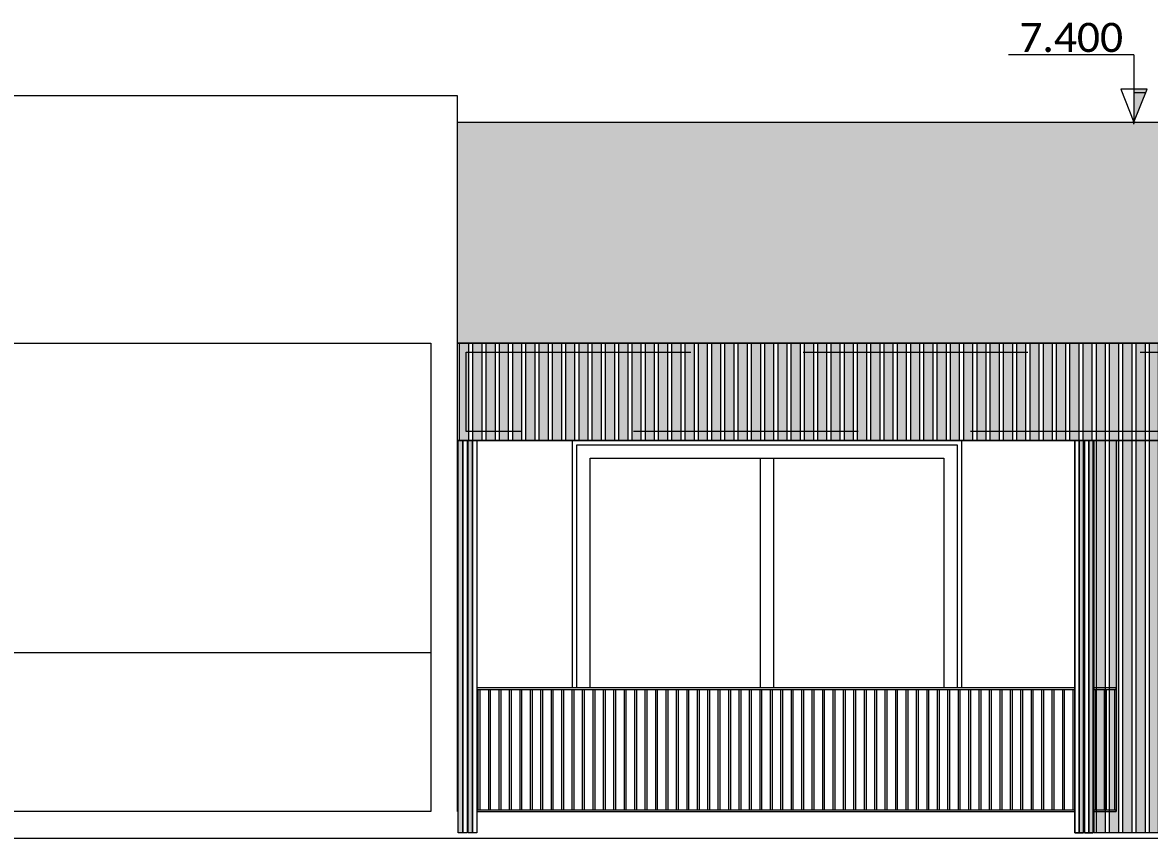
# Model space of a CAD drawing. Header units: metres. Extents: x -197 to 1099, y -24 to 14.
# Drawn here: x 736.39 to 742.76, y 3.36 to 7.96 of the extents above; entities that cross this region are included whole.
import ezdxf
from ezdxf.enums import TextEntityAlignment as Align

# ---------------------------------------------------------------- set-up
doc = ezdxf.new("R2010")
doc.units = ezdxf.units.M
doc.header["$LTSCALE"] = 0.001
doc.header["$PDMODE"] = 34
doc.header["$PDSIZE"] = 0.01
doc.linetypes.add('HIDDENX2', pattern=[19.05, 12.7, -6.35])
doc.layers.get('0').update_dxf_attribs({"lineweight": 13, "true_color": 0x000000})
for name, color, linetype, lineweight, true_color in [('Jach-Anotaciones-CalidaddeLínea  0.13', 7, 'Continuous', 13, 0x000000), ('Jach-Anotaciones-CalidaddeLínea 0.09', 7, 'Continuous', 9, 0x000000), ('Jach-Anotaciones-CalidaddeLínea 0.18', 7, 'Continuous', 18, 0x000000), ('Jach-Anotaciones-Hatch-Lum40%', 7, 'Continuous', 13, 0x999999), ('Jach-Anotaciones-Hatch-Lum50%', 9, 'Continuous', 13, 0x808080), ('JACH-Anotaciones-Textos-Lum75% @ 0.075', 7, 'Continuous', 13, 0x404040), ('JACH-Arq-Lineas-Proyeccion', 250, 'HIDDENX2', 13, 0x333333), ('JACH-Arq-Muros03Bajos', 7, 'Continuous', 13, 0x404040), ('JACH-Arq-Ventanas-BajasyPisoTecho', 7, 'Continuous', 13, 0x404040)]:
    doc.layers.add(name, color=color, linetype=linetype, lineweight=lineweight, true_color=true_color)
doc.styles.add('02a-Calibri-JACH(1.8mm)', font='calibri.ttf', dxfattribs={"height": 2.2})

# ---------------------------------------------------------------- blocks, each defined once
blk = doc.blocks.new('A$Cb2f9599b')
at = {"lineweight": 0, "ltscale": 100}
blk.add_wipeout([(-0.0845, 2.091), (-0.0595, 2.091), (-0.0595, -0.129), (-0.0845, -0.129)], dxfattribs=at)
blk.add_wipeout([(-0.1095, 2.091), (-0.0845, 2.091), (-0.0845, -0.129), (-0.1095, -0.129)], dxfattribs=at)
at = {"layer": 'Jach-Anotaciones-Hatch-Lum40%', "lineweight": 0, "ltscale": 100}
h = blk.add_hatch(color=256, dxfattribs=at)
h.dxf.hatch_style = 1
h.paths.add_polyline_path([(-0.1095, 2.091), (-0.0845, 2.091), (-0.0845, -0.129), (-0.1095, -0.129)])
at = {"layer": 'Jach-Anotaciones-CalidaddeLínea 0.09', "lineweight": 0, "ltscale": 100}
for points in [[(-0.1095, 2.091), (-0.0845, 2.091), (-0.0845, -0.129), (-0.1095, -0.129)], [(-0.0845, 2.091), (-0.0595, 2.091), (-0.0595, -0.129), (-0.0845, -0.129)]]:
    blk.add_lwpolyline(points, close=True, dxfattribs=at)
blk = doc.blocks.new('A$Cbd59a7a6')
at = {"layer": 'Jach-Anotaciones-Hatch-Lum40%', "lineweight": 0, "ltscale": 100}
h = blk.add_hatch(color=256, dxfattribs=at)
h.dxf.hatch_style = 1
h.paths.add_polyline_path([(3.6125, -0.55), (3.6625, -0.55), (3.6625, -2.77), (3.6125, -2.77)])
h = blk.add_hatch(color=256, dxfattribs=at)
h.dxf.hatch_style = 1
h.paths.add_polyline_path([(3.6875, -0.55), (3.7375, -0.55), (3.7375, -2.77), (3.6875, -2.77)])
h = blk.add_hatch(color=256, dxfattribs=at)
h.dxf.hatch_style = 1
h.paths.add_polyline_path([(3.7625, -0.55), (3.8125, -0.55), (3.8125, -2.77), (3.7625, -2.77)])
h = blk.add_hatch(color=256, dxfattribs=at)
h.dxf.hatch_style = 1
h.paths.add_polyline_path([(3.8375, -0.55), (3.8875, -0.55), (3.8875, -2.77), (3.8375, -2.77)])
h = blk.add_hatch(color=256, dxfattribs=at)
h.dxf.hatch_style = 1
h.paths.add_polyline_path([(3.9125, -0.55), (3.9625, -0.55), (3.9625, -2.77), (3.9125, -2.77)])
h = blk.add_hatch(color=256, dxfattribs=at)
h.dxf.hatch_style = 1
h.paths.add_polyline_path([(3.9875, -0.55), (4.0375, -0.55), (4.0375, -2.77), (3.9875, -2.77)])
at = {"layer": 'Jach-Anotaciones-CalidaddeLínea 0.09', "lineweight": 0, "ltscale": 100}
for points in [[(3.6125, -0.55), (3.6625, -0.55), (3.6625, -2.77), (3.6125, -2.77)], [(3.6875, -0.55), (3.7375, -0.55), (3.7375, -2.77), (3.6875, -2.77)], [(3.7625, -0.55), (3.8125, -0.55), (3.8125, -2.77), (3.7625, -2.77)], [(3.8375, -0.55), (3.8875, -0.55), (3.8875, -2.77), (3.8375, -2.77)], [(3.9125, -0.55), (3.9625, -0.55), (3.9625, -2.77), (3.9125, -2.77)], [(3.9875, -0.55), (4.0375, -0.55), (4.0375, -2.77), (3.9875, -2.77)]]:
    blk.add_lwpolyline(points, close=True, dxfattribs=at)
at = {"layer": 'Jach-Anotaciones-CalidaddeLínea 0.18', "lineweight": 0, "ltscale": 100}
blk.add_lwpolyline([(3.6, -0.55), (4.05, -0.55), (4.05, -2.77), (3.6, -2.77)], close=True, dxfattribs=at)
blk = doc.blocks.new('A$C598ee789')
at = {"layer": 'Jach-Anotaciones-Hatch-Lum40%', "lineweight": 0, "ltscale": 100}
h = blk.add_hatch(color=256, dxfattribs=at)
h.dxf.hatch_style = 1
h.paths.add_polyline_path([(-15.4875, -2), (-15.4375, -2), (-15.4375, -2.55), (-15.4875, -2.55)])
h = blk.add_hatch(color=256, dxfattribs=at)
h.dxf.hatch_style = 1
h.paths.add_polyline_path([(-15.4125, -2), (-15.3625, -2), (-15.3625, -2.55), (-15.4125, -2.55)])
h = blk.add_hatch(color=256, dxfattribs=at)
h.dxf.hatch_style = 1
h.paths.add_polyline_path([(-15.3375, -2), (-15.2875, -2), (-15.2875, -2.55), (-15.3375, -2.55)])
h = blk.add_hatch(color=256, dxfattribs=at)
h.dxf.hatch_style = 1
h.paths.add_polyline_path([(-15.2625, -2), (-15.2125, -2), (-15.2125, -2.55), (-15.2625, -2.55)])
h = blk.add_hatch(color=256, dxfattribs=at)
h.dxf.hatch_style = 1
h.paths.add_polyline_path([(-15.1875, -2), (-15.1375, -2), (-15.1375, -2.55), (-15.1875, -2.55)])
h = blk.add_hatch(color=256, dxfattribs=at)
h.dxf.hatch_style = 1
h.paths.add_polyline_path([(-15.1125, -2), (-15.0625, -2), (-15.0625, -2.55), (-15.1125, -2.55)])
h = blk.add_hatch(color=256, dxfattribs=at)
h.dxf.hatch_style = 1
h.paths.add_polyline_path([(-15.0375, -2), (-14.9875, -2), (-14.9875, -2.55), (-15.0375, -2.55)])
h = blk.add_hatch(color=256, dxfattribs=at)
h.dxf.hatch_style = 1
h.paths.add_polyline_path([(-14.9625, -2), (-14.9125, -2), (-14.9125, -2.55), (-14.9625, -2.55)])
h = blk.add_hatch(color=256, dxfattribs=at)
h.dxf.hatch_style = 1
h.paths.add_polyline_path([(-14.8875, -2), (-14.8375, -2), (-14.8375, -2.55), (-14.8875, -2.55)])
h = blk.add_hatch(color=256, dxfattribs=at)
h.dxf.hatch_style = 1
h.paths.add_polyline_path([(-14.8125, -2), (-14.7625, -2), (-14.7625, -2.55), (-14.8125, -2.55)])
h = blk.add_hatch(color=256, dxfattribs=at)
h.dxf.hatch_style = 1
h.paths.add_polyline_path([(-14.7375, -2), (-14.6875, -2), (-14.6875, -2.55), (-14.7375, -2.55)])
h = blk.add_hatch(color=256, dxfattribs=at)
h.dxf.hatch_style = 1
h.paths.add_polyline_path([(-14.6625, -2), (-14.6125, -2), (-14.6125, -2.55), (-14.6625, -2.55)])
h = blk.add_hatch(color=256, dxfattribs=at)
h.dxf.hatch_style = 1
h.paths.add_polyline_path([(-14.5875, -2), (-14.5375, -2), (-14.5375, -2.55), (-14.5875, -2.55)])
h = blk.add_hatch(color=256, dxfattribs=at)
h.dxf.hatch_style = 1
h.paths.add_polyline_path([(-14.5125, -2), (-14.4625, -2), (-14.4625, -2.55), (-14.5125, -2.55)])
h = blk.add_hatch(color=256, dxfattribs=at)
h.dxf.hatch_style = 1
h.paths.add_polyline_path([(-14.4375, -2), (-14.3875, -2), (-14.3875, -2.55), (-14.4375, -2.55)])
h = blk.add_hatch(color=256, dxfattribs=at)
h.dxf.hatch_style = 1
h.paths.add_polyline_path([(-14.3625, -2), (-14.3125, -2), (-14.3125, -2.55), (-14.3625, -2.55)])
h = blk.add_hatch(color=256, dxfattribs=at)
h.dxf.hatch_style = 1
h.paths.add_polyline_path([(-14.2875, -2), (-14.2375, -2), (-14.2375, -2.55), (-14.2875, -2.55)])
h = blk.add_hatch(color=256, dxfattribs=at)
h.dxf.hatch_style = 1
h.paths.add_polyline_path([(-14.2125, -2), (-14.1625, -2), (-14.1625, -2.55), (-14.2125, -2.55)])
h = blk.add_hatch(color=256, dxfattribs=at)
h.dxf.hatch_style = 1
h.paths.add_polyline_path([(-14.1375, -2), (-14.0875, -2), (-14.0875, -2.55), (-14.1375, -2.55)])
h = blk.add_hatch(color=256, dxfattribs=at)
h.dxf.hatch_style = 1
h.paths.add_polyline_path([(-14.0625, -2), (-14.0125, -2), (-14.0125, -2.55), (-14.0625, -2.55)])
h = blk.add_hatch(color=256, dxfattribs=at)
h.dxf.hatch_style = 1
h.paths.add_polyline_path([(-13.9875, -2), (-13.9375, -2), (-13.9375, -2.55), (-13.9875, -2.55)])
h = blk.add_hatch(color=256, dxfattribs=at)
h.dxf.hatch_style = 1
h.paths.add_polyline_path([(-13.9125, -2), (-13.8625, -2), (-13.8625, -2.55), (-13.9125, -2.55)])
h = blk.add_hatch(color=256, dxfattribs=at)
h.dxf.hatch_style = 1
h.paths.add_polyline_path([(-13.8375, -2), (-13.7875, -2), (-13.7875, -2.55), (-13.8375, -2.55)])
h = blk.add_hatch(color=256, dxfattribs=at)
h.dxf.hatch_style = 1
h.paths.add_polyline_path([(-13.7625, -2), (-13.7125, -2), (-13.7125, -2.55), (-13.7625, -2.55)])
h = blk.add_hatch(color=256, dxfattribs=at)
h.dxf.hatch_style = 1
h.paths.add_polyline_path([(-13.6875, -2), (-13.6375, -2), (-13.6375, -2.55), (-13.6875, -2.55)])
h = blk.add_hatch(color=256, dxfattribs=at)
h.dxf.hatch_style = 1
h.paths.add_polyline_path([(-13.6125, -2), (-13.5625, -2), (-13.5625, -2.55), (-13.6125, -2.55)])
h = blk.add_hatch(color=256, dxfattribs=at)
h.dxf.hatch_style = 1
h.paths.add_polyline_path([(-13.5375, -2), (-13.4875, -2), (-13.4875, -2.55), (-13.5375, -2.55)])
h = blk.add_hatch(color=256, dxfattribs=at)
h.dxf.hatch_style = 1
h.paths.add_polyline_path([(-13.4625, -2), (-13.4125, -2), (-13.4125, -2.55), (-13.4625, -2.55)])
h = blk.add_hatch(color=256, dxfattribs=at)
h.dxf.hatch_style = 1
h.paths.add_polyline_path([(-13.3875, -2), (-13.3375, -2), (-13.3375, -2.55), (-13.3875, -2.55)])
h = blk.add_hatch(color=256, dxfattribs=at)
h.dxf.hatch_style = 1
h.paths.add_polyline_path([(-13.3125, -2), (-13.2625, -2), (-13.2625, -2.55), (-13.3125, -2.55)])
h = blk.add_hatch(color=256, dxfattribs=at)
h.dxf.hatch_style = 1
h.paths.add_polyline_path([(-13.2375, -2), (-13.1875, -2), (-13.1875, -2.55), (-13.2375, -2.55)])
h = blk.add_hatch(color=256, dxfattribs=at)
h.dxf.hatch_style = 1
h.paths.add_polyline_path([(-13.1625, -2), (-13.1125, -2), (-13.1125, -2.55), (-13.1625, -2.55)])
h = blk.add_hatch(color=256, dxfattribs=at)
h.dxf.hatch_style = 1
h.paths.add_polyline_path([(-13.0875, -2), (-13.0375, -2), (-13.0375, -2.55), (-13.0875, -2.55)])
h = blk.add_hatch(color=256, dxfattribs=at)
h.dxf.hatch_style = 1
h.paths.add_polyline_path([(-13.0125, -2), (-12.9625, -2), (-12.9625, -2.55), (-13.0125, -2.55)])
h = blk.add_hatch(color=256, dxfattribs=at)
h.dxf.hatch_style = 1
h.paths.add_polyline_path([(-12.9375, -2), (-12.8875, -2), (-12.8875, -2.55), (-12.9375, -2.55)])
h = blk.add_hatch(color=256, dxfattribs=at)
h.dxf.hatch_style = 1
h.paths.add_polyline_path([(-12.8625, -2), (-12.8125, -2), (-12.8125, -2.55), (-12.8625, -2.55)])
h = blk.add_hatch(color=256, dxfattribs=at)
h.dxf.hatch_style = 1
h.paths.add_polyline_path([(-12.7875, -2), (-12.7375, -2), (-12.7375, -2.55), (-12.7875, -2.55)])
h = blk.add_hatch(color=256, dxfattribs=at)
h.dxf.hatch_style = 1
h.paths.add_polyline_path([(-12.7125, -2), (-12.6625, -2), (-12.6625, -2.55), (-12.7125, -2.55)])
h = blk.add_hatch(color=256, dxfattribs=at)
h.dxf.hatch_style = 1
h.paths.add_polyline_path([(-12.6375, -2), (-12.5875, -2), (-12.5875, -2.55), (-12.6375, -2.55)])
h = blk.add_hatch(color=256, dxfattribs=at)
h.dxf.hatch_style = 1
h.paths.add_polyline_path([(-12.5625, -2), (-12.5125, -2), (-12.5125, -2.55), (-12.5625, -2.55)])
h = blk.add_hatch(color=256, dxfattribs=at)
h.dxf.hatch_style = 1
h.paths.add_polyline_path([(-12.4875, -2), (-12.4375, -2), (-12.4375, -2.55), (-12.4875, -2.55)])
h = blk.add_hatch(color=256, dxfattribs=at)
h.dxf.hatch_style = 1
h.paths.add_polyline_path([(-12.4125, -2), (-12.3625, -2), (-12.3625, -2.55), (-12.4125, -2.55)])
h = blk.add_hatch(color=256, dxfattribs=at)
h.dxf.hatch_style = 1
h.paths.add_polyline_path([(-12.3375, -2), (-12.2875, -2), (-12.2875, -2.55), (-12.3375, -2.55)])
h = blk.add_hatch(color=256, dxfattribs=at)
h.dxf.hatch_style = 1
h.paths.add_polyline_path([(-12.2625, -2), (-12.2125, -2), (-12.2125, -2.55), (-12.2625, -2.55)])
h = blk.add_hatch(color=256, dxfattribs=at)
h.dxf.hatch_style = 1
h.paths.add_polyline_path([(-12.1875, -2), (-12.1375, -2), (-12.1375, -2.55), (-12.1875, -2.55)])
h = blk.add_hatch(color=256, dxfattribs=at)
h.dxf.hatch_style = 1
h.paths.add_polyline_path([(-12.1125, -2), (-12.0625, -2), (-12.0625, -2.55), (-12.1125, -2.55)])
h = blk.add_hatch(color=256, dxfattribs=at)
h.dxf.hatch_style = 1
h.paths.add_polyline_path([(-12.0375, -2), (-11.9875, -2), (-11.9875, -2.55), (-12.0375, -2.55)])
h = blk.add_hatch(color=256, dxfattribs=at)
h.dxf.hatch_style = 1
h.paths.add_polyline_path([(-11.9625, -2), (-11.9125, -2), (-11.9125, -2.55), (-11.9625, -2.55)])
h = blk.add_hatch(color=256, dxfattribs=at)
h.dxf.hatch_style = 1
h.paths.add_polyline_path([(-11.8875, -2), (-11.8375, -2), (-11.8375, -2.55), (-11.8875, -2.55)])
h = blk.add_hatch(color=256, dxfattribs=at)
h.dxf.hatch_style = 1
h.paths.add_polyline_path([(-11.8125, -2), (-11.7625, -2), (-11.7625, -2.55), (-11.8125, -2.55)])
h = blk.add_hatch(color=256, dxfattribs=at)
h.dxf.hatch_style = 1
h.paths.add_polyline_path([(-11.7375, -2), (-11.6875, -2), (-11.6875, -2.55), (-11.7375, -2.55)])
h = blk.add_hatch(color=256, dxfattribs=at)
h.dxf.hatch_style = 1
h.paths.add_polyline_path([(-11.6625, -2), (-11.6125, -2), (-11.6125, -2.55), (-11.6625, -2.55)])
h = blk.add_hatch(color=256, dxfattribs=at)
h.dxf.hatch_style = 1
h.paths.add_polyline_path([(-11.5875, -2), (-11.5375, -2), (-11.5375, -2.55), (-11.5875, -2.55)])
at = {"layer": 'Jach-Anotaciones-CalidaddeLínea 0.09', "lineweight": 0, "ltscale": 100}
for points in [[(-15.4875, -2), (-15.4375, -2), (-15.4375, -2.55), (-15.4875, -2.55)], [(-15.4125, -2), (-15.3625, -2), (-15.3625, -2.55), (-15.4125, -2.55)], [(-15.3375, -2), (-15.2875, -2), (-15.2875, -2.55), (-15.3375, -2.55)], [(-15.2625, -2), (-15.2125, -2), (-15.2125, -2.55), (-15.2625, -2.55)], [(-15.1875, -2), (-15.1375, -2), (-15.1375, -2.55), (-15.1875, -2.55)], [(-15.1125, -2), (-15.0625, -2), (-15.0625, -2.55), (-15.1125, -2.55)], [(-15.0375, -2), (-14.9875, -2), (-14.9875, -2.55), (-15.0375, -2.55)], [(-14.9625, -2), (-14.9125, -2), (-14.9125, -2.55), (-14.9625, -2.55)], [(-14.8875, -2), (-14.8375, -2), (-14.8375, -2.55), (-14.8875, -2.55)], [(-14.8125, -2), (-14.7625, -2), (-14.7625, -2.55), (-14.8125, -2.55)], [(-14.7375, -2), (-14.6875, -2), (-14.6875, -2.55), (-14.7375, -2.55)], [(-14.6625, -2), (-14.6125, -2), (-14.6125, -2.55), (-14.6625, -2.55)], [(-14.5875, -2), (-14.5375, -2), (-14.5375, -2.55), (-14.5875, -2.55)], [(-14.5125, -2), (-14.4625, -2), (-14.4625, -2.55), (-14.5125, -2.55)], [(-14.4375, -2), (-14.3875, -2), (-14.3875, -2.55), (-14.4375, -2.55)], [(-14.3625, -2), (-14.3125, -2), (-14.3125, -2.55), (-14.3625, -2.55)], [(-14.2875, -2), (-14.2375, -2), (-14.2375, -2.55), (-14.2875, -2.55)], [(-14.2125, -2), (-14.1625, -2), (-14.1625, -2.55), (-14.2125, -2.55)], [(-14.1375, -2), (-14.0875, -2), (-14.0875, -2.55), (-14.1375, -2.55)], [(-14.0625, -2), (-14.0125, -2), (-14.0125, -2.55), (-14.0625, -2.55)], [(-13.9875, -2), (-13.9375, -2), (-13.9375, -2.55), (-13.9875, -2.55)], [(-13.9125, -2), (-13.8625, -2), (-13.8625, -2.55), (-13.9125, -2.55)], [(-13.8375, -2), (-13.7875, -2), (-13.7875, -2.55), (-13.8375, -2.55)], [(-13.7625, -2), (-13.7125, -2), (-13.7125, -2.55), (-13.7625, -2.55)], [(-13.6875, -2), (-13.6375, -2), (-13.6375, -2.55), (-13.6875, -2.55)], [(-13.6125, -2), (-13.5625, -2), (-13.5625, -2.55), (-13.6125, -2.55)], [(-13.5375, -2), (-13.4875, -2), (-13.4875, -2.55), (-13.5375, -2.55)], [(-13.4625, -2), (-13.4125, -2), (-13.4125, -2.55), (-13.4625, -2.55)], [(-13.3875, -2), (-13.3375, -2), (-13.3375, -2.55), (-13.3875, -2.55)], [(-13.3125, -2), (-13.2625, -2), (-13.2625, -2.55), (-13.3125, -2.55)], [(-13.2375, -2), (-13.1875, -2), (-13.1875, -2.55), (-13.2375, -2.55)], [(-13.1625, -2), (-13.1125, -2), (-13.1125, -2.55), (-13.1625, -2.55)], [(-13.0875, -2), (-13.0375, -2), (-13.0375, -2.55), (-13.0875, -2.55)], [(-13.0125, -2), (-12.9625, -2), (-12.9625, -2.55), (-13.0125, -2.55)], [(-12.9375, -2), (-12.8875, -2), (-12.8875, -2.55), (-12.9375, -2.55)], [(-12.8625, -2), (-12.8125, -2), (-12.8125, -2.55), (-12.8625, -2.55)], [(-12.7875, -2), (-12.7375, -2), (-12.7375, -2.55), (-12.7875, -2.55)], [(-12.7125, -2), (-12.6625, -2), (-12.6625, -2.55), (-12.7125, -2.55)], [(-12.6375, -2), (-12.5875, -2), (-12.5875, -2.55), (-12.6375, -2.55)], [(-12.5625, -2), (-12.5125, -2), (-12.5125, -2.55), (-12.5625, -2.55)], [(-12.4875, -2), (-12.4375, -2), (-12.4375, -2.55), (-12.4875, -2.55)], [(-12.4125, -2), (-12.3625, -2), (-12.3625, -2.55), (-12.4125, -2.55)], [(-12.3375, -2), (-12.2875, -2), (-12.2875, -2.55), (-12.3375, -2.55)], [(-12.2625, -2), (-12.2125, -2), (-12.2125, -2.55), (-12.2625, -2.55)], [(-12.1875, -2), (-12.1375, -2), (-12.1375, -2.55), (-12.1875, -2.55)], [(-12.1125, -2), (-12.0625, -2), (-12.0625, -2.55), (-12.1125, -2.55)], [(-12.0375, -2), (-11.9875, -2), (-11.9875, -2.55), (-12.0375, -2.55)], [(-11.9625, -2), (-11.9125, -2), (-11.9125, -2.55), (-11.9625, -2.55)], [(-11.8875, -2), (-11.8375, -2), (-11.8375, -2.55), (-11.8875, -2.55)], [(-11.8125, -2), (-11.7625, -2), (-11.7625, -2.55), (-11.8125, -2.55)], [(-11.7375, -2), (-11.6875, -2), (-11.6875, -2.55), (-11.7375, -2.55)], [(-11.6625, -2), (-11.6125, -2), (-11.6125, -2.55), (-11.6625, -2.55)], [(-11.5875, -2), (-11.5375, -2), (-11.5375, -2.55), (-11.5875, -2.55)]]:
    blk.add_lwpolyline(points, close=True, dxfattribs=at)
at = {"layer": 'Jach-Anotaciones-CalidaddeLínea 0.18', "lineweight": 0, "ltscale": 100}
blk.add_lwpolyline([(-15.5, -2), (0.15, -2), (0.15, -2.55), (-15.5, -2.55)], close=True, dxfattribs=at)
at = {"layer": 'JACH-Arq-Lineas-Proyeccion', "lineweight": 0, "ltscale": 100}
blk.add_lwpolyline([(-15.45, -2.05), (0.1, -2.05), (0.1, -2.5), (-15.45, -2.5)], close=True, dxfattribs=at)
blk = doc.blocks.new('A$C55ff94a2')
at = {"lineweight": 0, "ltscale": 100}
for name, p in [('A$C598ee789', (0, 0)), ('A$Cbd59a7a6', (-15.5, -2))]:
    blk.add_blockref(name, p, dxfattribs=at)
blk = doc.blocks.new('A$Ccf8239d7')
at = {"layer": 'JACH-Arq-Ventanas-BajasyPisoTecho', "ltscale": 100}
blk.add_blockref('A$C55ff94a2', (15.5, 2), dxfattribs=at)
blk = doc.blocks.new('*U279')
at = {"lineweight": 0, "ltscale": 100}
h = blk.add_hatch(dxfattribs=at)
h.set_pattern_fill('ANGLE', color=256)
h.set_pattern_definition([(0, (169.421, 45.032), (0, 6.985), [5.08, -1.905]), (90, (169.421, 45.032), (-6.985, 4e-16), [5.08, -1.905])])
h.paths.add_polyline_path([(0, 2.5), (0, 0), (1, 2.5)])
h = blk.add_hatch(color=256, dxfattribs=at)
h.dxf.hatch_style = 1
h.paths.add_polyline_path([(0, 2.5), (0, 0), (1, 2.5)])
for points in [[(0, 5.099), (-9.466, 5.099)], [(0, 5.099), (0, 1.25)]]:
    blk.add_lwpolyline(points, dxfattribs=at)
for points in [[(0, 0), (1, 2.5), (-1, 2.5)], [(0, 2.5), (0, 0), (1, 2.5)]]:
    blk.add_lwpolyline(points, close=True, dxfattribs=at)
blk.add_point((0, 0), dxfattribs=at)
at = {"lineweight": 0, "ltscale": 100, "style": '02a-Calibri-JACH(1.8mm)'}
blk.add_attdef('ALT', text='', height=2.2, dxfattribs=at).set_placement((-4.733, 6.401), align=Align.MIDDLE_CENTER)

msp = doc.modelspace()

# ---------------------------------------------------------------- hatches: boundary and pattern name
at = {"layer": 'Jach-Anotaciones-Hatch-Lum50%', "ltscale": 100}
h = msp.add_hatch(dxfattribs=at)
h.set_pattern_fill('218', color=256, scale=0.13, pattern_type=2)
h.set_pattern_definition([(0, (470.19928, 0.04875), (0.26, 0.13), [0.0325, -0.2275]), (0, (470.19928, 0.065), (0.26, 0.13), [0.0325, -0.0975]), (0, (470.32928, 0.08125), (0.26, 0.13), [0.0325, -0.2275]), (0, (470.13428, 0), (0.26, 0.13), [0.01625, -0.13, 0.01625, -0.0975]), (45, (470.15053, 0.0325), (0, 0.13), [0.02298097, -0.34471456]), (45, (470.13428, 0.08125), (0, 0.13), [0.016419, -0.35127653]), (45, (470.13428, 0.0975), (0, 0.13), [0.019695, -0.34800053]), (135, (470.29678, 0.0975), (1e-17, 0.13), [0.019695, -0.34800053]), (135, (470.29678, 0.08125), (1e-17, 0.13), [0.016419, -0.35127653]), (135, (470.28053, 0.0325), (1e-17, 0.13), [0.02298097, -0.34471456]), (26.56505, (470.16678, 0.0325), (-7e-12, 0.13), [0.0363361, -0.25435273]), (26.56505, (470.16678, 0.04875), (-7e-12, 0.13), [0.0363361, -0.25435273]), (26.56505, (470.10178, 0.065), (-7e-12, 0.13), [0.0363361, -0.25435273]), (26.56505, (470.10178, 0.08125), (-7e-12, 0.13), [0.0363361, -0.25435273]), (63.43495, (470.13428, 0), (7e-12, 0.13), [0.0363361, -0.54504157]), (63.43495, (470.15053, 0), (7e-12, 0.13), [0.0363361, -0.54504157]), (116.56505, (470.28053, 0), (-7e-12, 0.13), [0.0363361, -0.54504157]), (116.56505, (470.29678, 0), (-7e-12, 0.13), [0.0363361, -0.54504157]), (153.43495, (470.26428, 0.0325), (7e-12, 0.13), [0.0363361, -0.25435273]), (153.43495, (470.26428, 0.04875), (7e-12, 0.13), [0.0363361, -0.25435273]), (153.43495, (470.32928, 0.065), (7e-12, 0.13), [0.0363361, -0.25435273]), (153.43495, (470.32928, 0.08125), (7e-12, 0.13), [0.0363361, -0.25435273]), (82.8749837, (470.134282, 0), (6e-14, 0.13), [0.13101166, -1.96517535]), (97.1250163, (470.296782, 0), (-6e-14, 0.13), [0.13101166, -1.96517535])])
h.paths.add_polyline_path([(738.84687, 6.15), (738.84687, 7.4), (746.49687, 7.4), (746.49687, 7.90159), (751.24687, 7.90159), (751.24687, 6.15)])

# ---------------------------------------------------------------- linework, layer by layer
at = {"layer": 'Jach-Anotaciones-CalidaddeLínea  0.13', "ltscale": 100}
for points in [[(738.84687, 6.15), (738.84687, 7.4), (746.49687, 7.4), (746.49687, 7.90159), (751.24687, 7.90159), (751.24687, 6.15)], [(754.34687, 3.35), (754.34687, 3.5), (754.49687, 3.5), (754.49687, 6.15), (738.84687, 6.15), (738.84687, 7.55), (733.02077, 7.55), (733.02077, 3.5), (733.17077, 3.5), (733.17077, 3.35)], [(733.17077, 6.15), (738.69687, 6.15), (738.69687, 3.5), (733.17077, 3.5)], [(742.57187, 3.5), (738.84687, 3.5), (738.84687, 5.6), (742.57187, 5.6)], [(739.49687, 5.6), (741.69687, 5.6), (741.69687, 3.5), (739.49687, 3.5)], [(739.52187, 5.575), (741.67187, 5.575), (741.67187, 3.525), (739.52187, 3.525)], [(739.59687, 5.5), (741.59687, 5.5), (741.59687, 3.6), (739.59687, 3.6)]]:
    msp.add_lwpolyline(points, close=True, dxfattribs=at)
at = {"layer": 'Jach-Anotaciones-CalidaddeLínea 0.09', "ltscale": 100}
msp.add_lwpolyline([(736.25687, 3.5), (736.25687, 4.4), (738.69687, 4.4)], dxfattribs=at)
at = {"layer": 'JACH-Arq-Muros03Bajos', "ltscale": 100}
msp.add_lwpolyline([(738.84687, 4.2), (742.57187, 4.2), (742.57187, 3.5), (738.84687, 3.5)], close=True, dxfattribs=at)
at = {"layer": 'JACH-Arq-Ventanas-BajasyPisoTecho', "ltscale": 100}
msp.add_lwpolyline([(740.55937, 5.5), (740.63437, 5.5), (740.63437, 3.6), (740.55937, 3.6)], close=True, dxfattribs=at)

# ---------------------------------------------------------------- block references
at = {"layer": 'JACH-Anotaciones-Textos-Lum75% @ 0.075', "ltscale": 100, "xscale": 0.075, "yscale": 0.075, "zscale": 0.075}
msp.add_blockref('*U279', (742.67187, 7.4), dxfattribs=at).add_auto_attribs({'ALT': '7.400'})

# ---------------------------------------------------------------- next in the draw order: wipeouts: each hides what was drawn before it
at = {"ltscale": 100}
msp.add_wipeout([(738.84687, 4.2), (742.57187, 4.2), (742.57187, 3.5), (738.84687, 3.5)], dxfattribs=at).dxf.layer = 'JACH-Arq-Muros03Bajos'

# ---------------------------------------------------------------- next in the draw order: linework, layer by layer
at = {"layer": 'Jach-Anotaciones-CalidaddeLínea  0.13', "ltscale": 100}
for points in [[(738.84687, 4.191), (742.57187, 4.191), (742.57187, 4.2), (738.84687, 4.2)], [(738.84687, 3.5), (742.57187, 3.5), (742.57187, 3.509), (738.84687, 3.509)]]:
    msp.add_lwpolyline(points, close=True, dxfattribs=at)
at = {"layer": 'Jach-Anotaciones-CalidaddeLínea 0.09', "ltscale": 100}
for points in [[(738.84687, 4.191), (738.85587, 4.191), (738.85587, 3.509), (738.84687, 3.509)], [(738.90587, 4.191), (738.91487, 4.191), (738.91487, 3.509), (738.90587, 3.509)], [(738.96487, 4.191), (738.97387, 4.191), (738.97387, 3.509), (738.96487, 3.509)], [(739.02387, 4.191), (739.03287, 4.191), (739.03287, 3.509), (739.02387, 3.509)], [(739.08287, 4.191), (739.09187, 4.191), (739.09187, 3.509), (739.08287, 3.509)], [(739.14187, 4.191), (739.15087, 4.191), (739.15087, 3.509), (739.14187, 3.509)], [(739.20087, 4.191), (739.20987, 4.191), (739.20987, 3.509), (739.20087, 3.509)], [(739.25987, 4.191), (739.26887, 4.191), (739.26887, 3.509), (739.25987, 3.509)], [(739.31887, 4.191), (739.32787, 4.191), (739.32787, 3.509), (739.31887, 3.509)], [(739.37787, 4.191), (739.38687, 4.191), (739.38687, 3.509), (739.37787, 3.509)], [(739.43687, 4.191), (739.44587, 4.191), (739.44587, 3.509), (739.43687, 3.509)], [(739.49587, 4.191), (739.50487, 4.191), (739.50487, 3.509), (739.49587, 3.509)], [(739.55487, 4.191), (739.56387, 4.191), (739.56387, 3.509), (739.55487, 3.509)], [(739.61387, 4.191), (739.62287, 4.191), (739.62287, 3.509), (739.61387, 3.509)], [(739.67287, 4.191), (739.68187, 4.191), (739.68187, 3.509), (739.67287, 3.509)], [(739.73187, 4.191), (739.74087, 4.191), (739.74087, 3.509), (739.73187, 3.509)], [(739.79087, 4.191), (739.79987, 4.191), (739.79987, 3.509), (739.79087, 3.509)], [(739.84987, 4.191), (739.85887, 4.191), (739.85887, 3.509), (739.84987, 3.509)], [(739.90887, 4.191), (739.91787, 4.191), (739.91787, 3.509), (739.90887, 3.509)], [(739.96787, 4.191), (739.97687, 4.191), (739.97687, 3.509), (739.96787, 3.509)], [(740.02687, 4.191), (740.03587, 4.191), (740.03587, 3.509), (740.02687, 3.509)], [(740.08587, 4.191), (740.09487, 4.191), (740.09487, 3.509), (740.08587, 3.509)], [(740.14487, 4.191), (740.15387, 4.191), (740.15387, 3.509), (740.14487, 3.509)], [(740.20387, 4.191), (740.21287, 4.191), (740.21287, 3.509), (740.20387, 3.509)], [(740.26287, 4.191), (740.27187, 4.191), (740.27187, 3.509), (740.26287, 3.509)], [(740.32187, 4.191), (740.33087, 4.191), (740.33087, 3.509), (740.32187, 3.509)], [(740.38087, 4.191), (740.38987, 4.191), (740.38987, 3.509), (740.38087, 3.509)], [(740.43987, 4.191), (740.44887, 4.191), (740.44887, 3.509), (740.43987, 3.509)], [(740.49887, 4.191), (740.50787, 4.191), (740.50787, 3.509), (740.49887, 3.509)], [(740.55787, 4.191), (740.56687, 4.191), (740.56687, 3.509), (740.55787, 3.509)], [(740.61687, 4.191), (740.62587, 4.191), (740.62587, 3.509), (740.61687, 3.509)], [(740.67587, 4.191), (740.68487, 4.191), (740.68487, 3.509), (740.67587, 3.509)], [(740.73487, 4.191), (740.74387, 4.191), (740.74387, 3.509), (740.73487, 3.509)], [(740.79387, 4.191), (740.80287, 4.191), (740.80287, 3.509), (740.79387, 3.509)], [(740.85287, 4.191), (740.86187, 4.191), (740.86187, 3.509), (740.85287, 3.509)], [(740.91187, 4.191), (740.92087, 4.191), (740.92087, 3.509), (740.91187, 3.509)], [(740.97087, 4.191), (740.97987, 4.191), (740.97987, 3.509), (740.97087, 3.509)], [(741.02987, 4.191), (741.03887, 4.191), (741.03887, 3.509), (741.02987, 3.509)], [(741.08887, 4.191), (741.09787, 4.191), (741.09787, 3.509), (741.08887, 3.509)], [(741.14787, 4.191), (741.15687, 4.191), (741.15687, 3.509), (741.14787, 3.509)], [(741.20687, 4.191), (741.21587, 4.191), (741.21587, 3.509), (741.20687, 3.509)], [(741.26587, 4.191), (741.27487, 4.191), (741.27487, 3.509), (741.26587, 3.509)], [(741.32487, 4.191), (741.33387, 4.191), (741.33387, 3.509), (741.32487, 3.509)], [(741.38387, 4.191), (741.39287, 4.191), (741.39287, 3.509), (741.38387, 3.509)], [(741.44287, 4.191), (741.45187, 4.191), (741.45187, 3.509), (741.44287, 3.509)], [(741.50187, 4.191), (741.51087, 4.191), (741.51087, 3.509), (741.50187, 3.509)], [(741.56087, 4.191), (741.56987, 4.191), (741.56987, 3.509), (741.56087, 3.509)], [(741.61987, 4.191), (741.62887, 4.191), (741.62887, 3.509), (741.61987, 3.509)], [(741.67887, 4.191), (741.68787, 4.191), (741.68787, 3.509), (741.67887, 3.509)], [(741.73787, 4.191), (741.74687, 4.191), (741.74687, 3.509), (741.73787, 3.509)], [(741.79687, 4.191), (741.80587, 4.191), (741.80587, 3.509), (741.79687, 3.509)], [(741.85587, 4.191), (741.86487, 4.191), (741.86487, 3.509), (741.85587, 3.509)], [(741.91487, 4.191), (741.92387, 4.191), (741.92387, 3.509), (741.91487, 3.509)], [(741.97387, 4.191), (741.98287, 4.191), (741.98287, 3.509), (741.97387, 3.509)], [(742.03287, 4.191), (742.04187, 4.191), (742.04187, 3.509), (742.03287, 3.509)], [(742.09187, 4.191), (742.10087, 4.191), (742.10087, 3.509), (742.09187, 3.509)], [(742.15087, 4.191), (742.15987, 4.191), (742.15987, 3.509), (742.15087, 3.509)], [(742.20987, 4.191), (742.21887, 4.191), (742.21887, 3.509), (742.20987, 3.509)], [(742.26887, 4.191), (742.27787, 4.191), (742.27787, 3.509), (742.26887, 3.509)], [(742.32787, 4.191), (742.33687, 4.191), (742.33687, 3.509), (742.32787, 3.509)], [(742.38687, 4.191), (742.39587, 4.191), (742.39587, 3.509), (742.38687, 3.509)], [(742.44587, 4.191), (742.45487, 4.191), (742.45487, 3.509), (742.44587, 3.509)], [(742.50487, 4.191), (742.51387, 4.191), (742.51387, 3.509), (742.50487, 3.509)], [(742.56287, 4.191), (742.57187, 4.191), (742.57187, 3.509), (742.56287, 3.509)]]:
    msp.add_lwpolyline(points, close=True, dxfattribs=at)

# ---------------------------------------------------------------- next in the draw order: block references
at = {"ltscale": 100}
msp.add_blockref('A$Cb2f9599b', (738.96137, 3.509), dxfattribs=at)
at = {"ltscale": 100, "xscale": -1}
msp.add_blockref('A$Cb2f9599b', (742.33237, 3.509), dxfattribs=at)

# ---------------------------------------------------------------- next in the draw order: block references
at = {"ltscale": 100}
msp.add_blockref('A$Cb2f9599b', (739.01637, 3.509), dxfattribs=at)
at = {"ltscale": 100, "xscale": -1}
msp.add_blockref('A$Cb2f9599b', (742.27737, 3.509), dxfattribs=at)

# ---------------------------------------------------------------- next in the draw order: linework, layer by layer
at = {"layer": 'Jach-Anotaciones-CalidaddeLínea 0.18', "ltscale": 100}
for points in [[(738.85187, 5.6), (738.90187, 5.6), (738.90187, 3.38), (738.85187, 3.38)], [(738.90687, 5.6), (738.95687, 5.6), (738.95687, 3.38), (738.90687, 3.38)], [(742.33687, 5.6), (742.38687, 5.6), (742.38687, 3.38), (742.33687, 3.38)], [(742.39187, 5.6), (742.44187, 5.6), (742.44187, 3.38), (742.39187, 3.38)]]:
    msp.add_lwpolyline(points, close=True, dxfattribs=at)

# ---------------------------------------------------------------- next in the draw order: block references
at = {"layer": 'Jach-Anotaciones-CalidaddeLínea 0.09', "ltscale": 100}
msp.add_blockref('A$Ccf8239d7', (738.84687, 6.15), dxfattribs=at)

doc.saveas('drawing.dxf')
